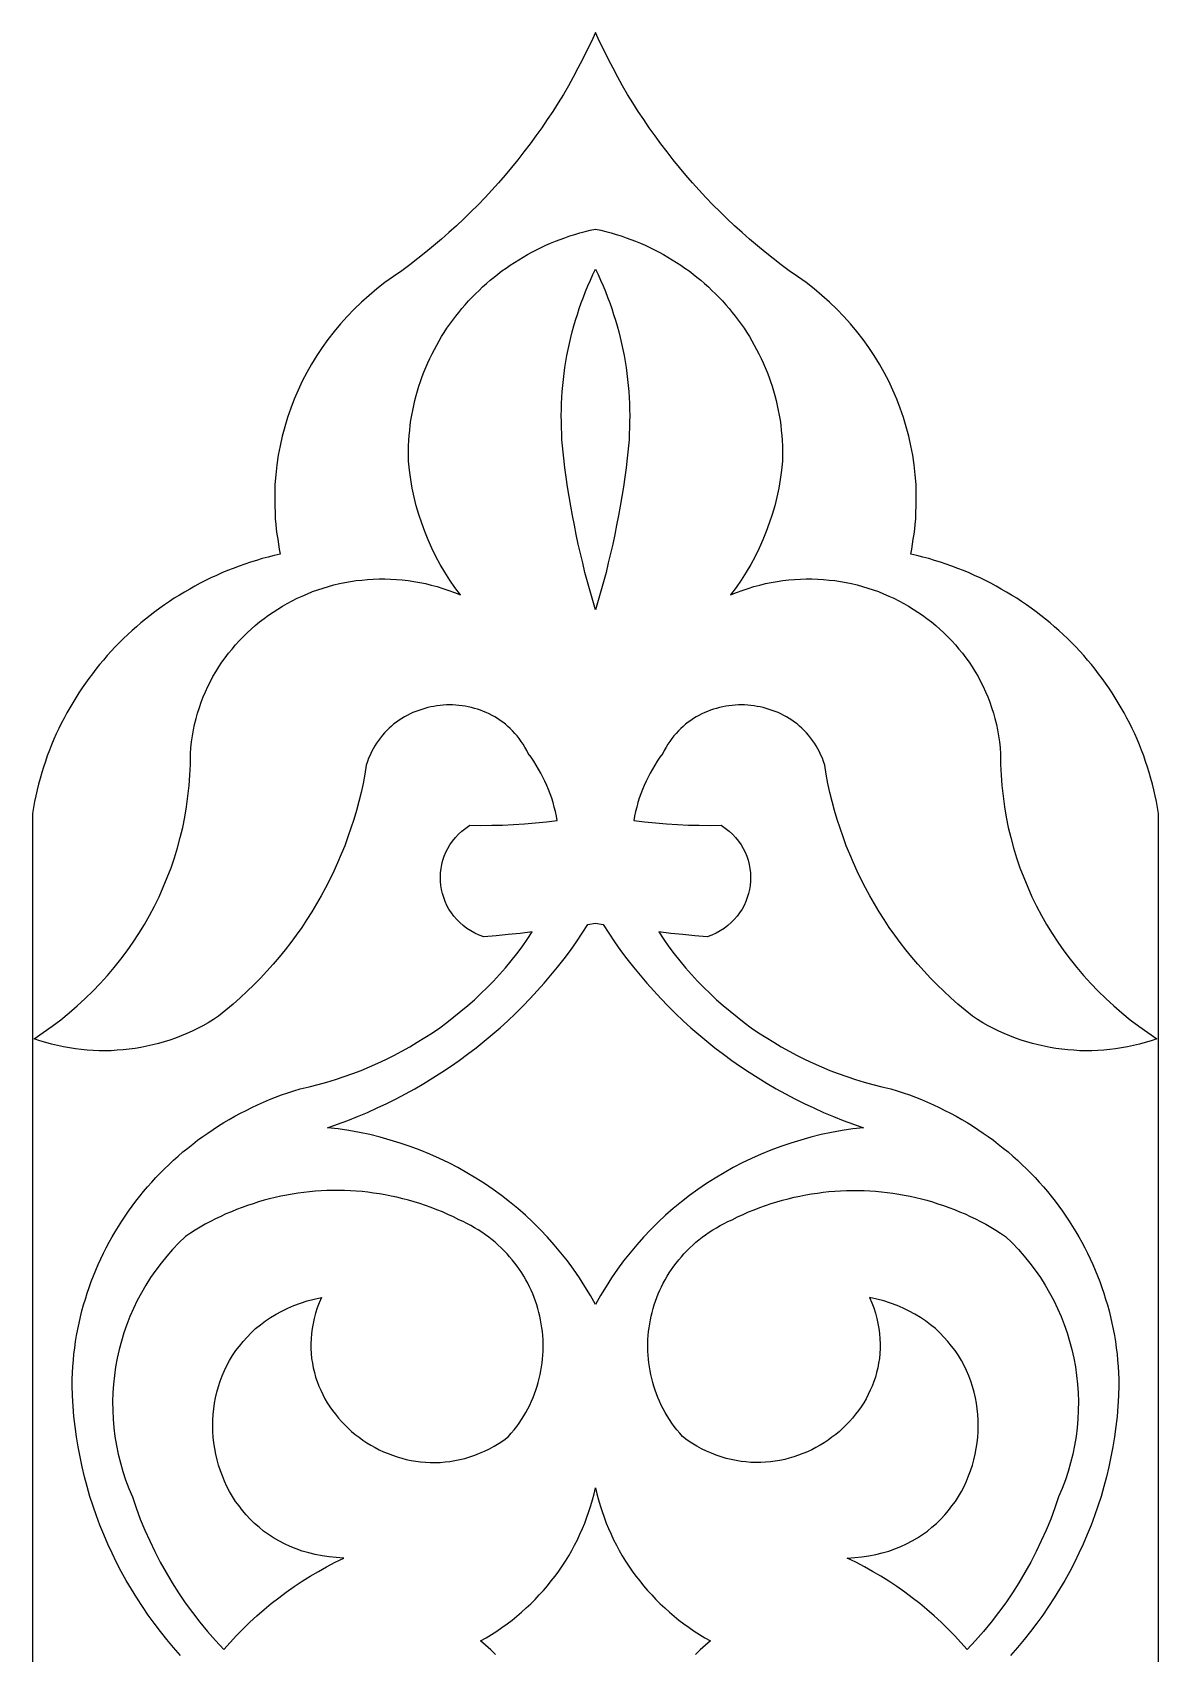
# Model space of a CAD drawing. Extents: x -45 to 45, y -270 to 270.
# Drawn here: x -45 to 45, y 140.4 to 270 of the extents above; entities that cross this region are included whole.
import ezdxf

# ---------------------------------------------------------------- set-up
doc = ezdxf.new("R2010")
doc.units = 0
doc.layers.add('LAYER_1', color=18, linetype='CONTINUOUS')

msp = doc.modelspace()

# ---------------------------------------------------------------- linework, layer by layer
at = {"layer": 'LAYER_1'}
for points in [[(45, 47.19), (45, 207.56), (44.92, 208.03), (44.83, 208.5), (44.73, 208.97), (44.63, 209.44), (44.51, 209.9), (44.39, 210.36), (44.26, 210.82), (44.11, 211.27), (43.96, 211.72), (43.81, 212.17), (43.64, 212.61), (43.47, 213.05), (43.28, 213.49), (43.09, 213.92), (42.89, 214.34), (42.69, 214.76), (42.47, 215.18), (42.25, 215.59), (42.02, 216), (41.78, 216.41), (41.54, 216.81), (41.29, 217.2), (41.03, 217.59), (40.76, 217.98), (40.49, 218.36), (40.21, 218.73), (39.92, 219.1), (39.63, 219.47), (39.33, 219.82), (39.02, 220.18), (38.7, 220.53), (38.38, 220.87), (38.06, 221.2), (37.72, 221.54), (37.38, 221.86), (37.04, 222.18), (36.68, 222.49), (36.33, 222.8), (35.96, 223.1), (35.59, 223.39), (35.22, 223.68), (34.83, 223.96), (34.45, 224.23), (34.05, 224.5), (33.66, 224.76), (33.25, 225.02), (32.85, 225.26), (32.43, 225.5), (32.01, 225.74), (31.59, 225.96), (31.16, 226.18), (30.73, 226.39), (30.29, 226.59), (29.85, 226.79), (29.4, 226.97), (28.95, 227.15), (28.49, 227.33), (28.03, 227.49), (27.57, 227.65), (27.1, 227.79), (26.63, 227.93), (26.15, 228.06), (25.67, 228.19), (25.19, 228.3), (25.27, 228.7), (25.34, 229.1), (25.4, 229.49), (25.46, 229.89), (25.51, 230.29), (25.55, 230.69), (25.59, 231.08), (25.61, 231.48), (25.64, 232.27), (25.64, 233.06), (25.62, 233.85), (25.56, 234.64), (25.47, 235.42), (25.36, 236.19), (25.21, 236.96), (25.04, 237.72), (24.84, 238.47), (24.61, 239.22), (24.36, 239.96), (24.08, 240.69), (23.77, 241.41), (23.43, 242.11), (23.07, 242.81), (22.69, 243.49), (22.28, 244.16), (21.84, 244.82), (21.38, 245.46), (20.89, 246.09), (20.38, 246.7), (19.85, 247.3), (19.29, 247.88), (18.71, 248.43), (18.1, 248.98), (17.48, 249.5), (16.83, 250), (16.49, 250.24), (16.15, 250.48), (15.49, 250.95), (14.84, 251.43), (14.2, 251.93), (13.56, 252.43), (12.94, 252.94), (12.32, 253.47), (11.71, 254), (11.12, 254.54), (10.53, 255.09), (9.96, 255.65), (9.39, 256.22), (8.83, 256.8), (8.29, 257.38), (7.75, 257.98), (7.23, 258.58), (6.71, 259.19), (6.21, 259.81), (5.72, 260.44), (5.23, 261.08), (4.76, 261.72), (4.3, 262.37), (3.85, 263.03), (3.41, 263.69), (2.99, 264.37), (2.57, 265.05), (2.17, 265.74), (1.78, 266.43), (1.4, 267.13), (1.03, 267.84), (0.68, 268.55), (0.33, 269.27), (0, 270), (-0.33, 269.27), (-0.68, 268.55), (-1.03, 267.84), (-1.4, 267.13), (-1.78, 266.43), (-2.17, 265.74), (-2.57, 265.05), (-2.99, 264.37), (-3.41, 263.69), (-3.85, 263.03), (-4.3, 262.37), (-4.76, 261.72), (-5.23, 261.08), (-5.72, 260.44), (-6.21, 259.81), (-6.71, 259.19), (-7.23, 258.58), (-7.75, 257.98), (-8.29, 257.38), (-8.83, 256.8), (-9.39, 256.22), (-9.96, 255.65), (-10.53, 255.09), (-11.12, 254.54), (-11.71, 254), (-12.32, 253.47), (-12.94, 252.94), (-13.56, 252.43), (-14.2, 251.93), (-14.84, 251.43), (-15.49, 250.95), (-16.15, 250.48), (-16.49, 250.24), (-16.83, 250), (-17.48, 249.5), (-18.1, 248.98), (-18.71, 248.43), (-19.29, 247.88), (-19.85, 247.3), (-20.38, 246.7), (-20.89, 246.09), (-21.38, 245.46), (-21.84, 244.82), (-22.28, 244.16), (-22.69, 243.49), (-23.07, 242.81), (-23.43, 242.11), (-23.77, 241.41), (-24.08, 240.69), (-24.36, 239.96), (-24.61, 239.22), (-24.84, 238.47), (-25.04, 237.72), (-25.21, 236.96), (-25.36, 236.19), (-25.47, 235.42), (-25.56, 234.64), (-25.62, 233.85), (-25.64, 233.06), (-25.64, 232.27), (-25.61, 231.48), (-25.59, 231.08), (-25.55, 230.69), (-25.51, 230.29), (-25.46, 229.89), (-25.4, 229.49), (-25.34, 229.1), (-25.27, 228.7), (-25.19, 228.3), (-25.67, 228.19), (-26.15, 228.06), (-26.63, 227.93), (-27.1, 227.79), (-27.57, 227.65), (-28.03, 227.49), (-28.49, 227.33), (-28.95, 227.15), (-29.4, 226.97), (-29.85, 226.79), (-30.29, 226.59), (-30.73, 226.39), (-31.16, 226.18), (-31.59, 225.96), (-32.01, 225.74), (-32.43, 225.5), (-32.85, 225.26), (-33.25, 225.02), (-33.66, 224.76), (-34.05, 224.5), (-34.45, 224.23), (-34.83, 223.96), (-35.22, 223.68), (-35.59, 223.39), (-35.96, 223.1), (-36.33, 222.8), (-36.68, 222.49), (-37.04, 222.18), (-37.38, 221.86), (-37.72, 221.54), (-38.06, 221.2), (-38.38, 220.87), (-38.7, 220.53), (-39.02, 220.18), (-39.33, 219.82), (-39.63, 219.47), (-39.92, 219.1), (-40.21, 218.73), (-40.49, 218.36), (-40.76, 217.98), (-41.03, 217.59), (-41.29, 217.2), (-41.54, 216.81), (-41.78, 216.41), (-42.02, 216), (-42.25, 215.59), (-42.47, 215.18), (-42.69, 214.76), (-42.89, 214.34), (-43.09, 213.92), (-43.28, 213.49), (-43.47, 213.05), (-43.64, 212.61), (-43.81, 212.17), (-43.96, 211.72), (-44.11, 211.27), (-44.26, 210.82), (-44.39, 210.36), (-44.51, 209.9), (-44.63, 209.44), (-44.73, 208.97), (-44.83, 208.5), (-44.92, 208.03), (-45, 207.56), (-45, 47.19)], [(-33.17, 140.25), (-33.72, 140.87), (-34.25, 141.51), (-34.77, 142.15), (-35.27, 142.81), (-35.75, 143.47), (-36.21, 144.15), (-36.66, 144.84), (-37.09, 145.53), (-37.5, 146.24), (-37.9, 146.96), (-38.27, 147.68), (-38.63, 148.41), (-38.97, 149.15), (-39.29, 149.9), (-39.6, 150.65), (-39.88, 151.41), (-40.15, 152.18), (-40.4, 152.96), (-40.62, 153.74), (-40.83, 154.53), (-41.02, 155.32), (-41.19, 156.12), (-41.34, 156.92), (-41.47, 157.72), (-41.59, 158.54), (-41.68, 159.35), (-41.75, 160.17), (-41.8, 160.99), (-41.83, 161.81), (-41.82, 162.32), (-41.8, 162.83), (-41.77, 163.34), (-41.73, 163.84), (-41.68, 164.34), (-41.62, 164.84), (-41.55, 165.34), (-41.47, 165.83), (-41.37, 166.32), (-41.27, 166.81), (-41.16, 167.3), (-41.04, 167.78), (-40.91, 168.26), (-40.77, 168.73), (-40.62, 169.2), (-40.46, 169.67), (-40.3, 170.14), (-40.12, 170.6), (-39.93, 171.05), (-39.74, 171.5), (-39.53, 171.95), (-39.32, 172.4), (-39.1, 172.83), (-38.87, 173.27), (-38.63, 173.7), (-38.38, 174.12), (-38.13, 174.54), (-37.86, 174.96), (-37.59, 175.37), (-37.31, 175.77), (-37.02, 176.17), (-36.73, 176.56), (-36.42, 176.95), (-36.11, 177.33), (-35.79, 177.71), (-35.46, 178.08), (-35.13, 178.45), (-34.79, 178.8), (-34.44, 179.15), (-34.08, 179.5), (-33.72, 179.84), (-33.35, 180.17), (-32.97, 180.5), (-32.59, 180.81), (-32.19, 181.12), (-31.8, 181.43), (-31.39, 181.73), (-30.98, 182.01), (-30.56, 182.3), (-30.14, 182.57), (-29.71, 182.84), (-29.27, 183.1), (-28.83, 183.35), (-28.38, 183.59), (-27.93, 183.82), (-27.47, 184.05), (-27.01, 184.27), (-26.53, 184.48), (-26.06, 184.68), (-25.58, 184.87), (-25.09, 185.05), (-24.6, 185.22), (-24.1, 185.39), (-23.6, 185.54), (-22.88, 185.71), (-22.17, 185.88), (-21.47, 186.08), (-20.77, 186.29), (-20.08, 186.52), (-19.4, 186.76), (-18.73, 187.02), (-18.06, 187.29), (-17.4, 187.58), (-16.75, 187.89), (-16.11, 188.21), (-15.47, 188.54), (-14.85, 188.89), (-14.24, 189.26), (-13.63, 189.64), (-13.03, 190.03), (-12.45, 190.43), (-11.87, 190.85), (-11.31, 191.29), (-10.75, 191.74), (-10.21, 192.2), (-9.68, 192.67), (-9.16, 193.15), (-8.65, 193.65), (-8.16, 194.16), (-7.67, 194.69), (-7.2, 195.22), (-6.75, 195.77), (-6.3, 196.33), (-5.87, 196.9), (-5.46, 197.48), (-5.05, 198.08), (-6.02, 197.97), (-6.98, 197.87), (-7.95, 197.77), (-8.92, 197.69), (-9.29, 197.83), (-9.64, 197.99), (-9.97, 198.17), (-10.28, 198.37), (-10.57, 198.59), (-10.84, 198.83), (-11.09, 199.08), (-11.32, 199.34), (-11.52, 199.62), (-11.71, 199.91), (-11.87, 200.21), (-12.01, 200.51), (-12.13, 200.83), (-12.23, 201.15), (-12.3, 201.48), (-12.36, 201.81), (-12.39, 202.15), (-12.4, 202.48), (-12.38, 202.82), (-12.34, 203.15), (-12.28, 203.48), (-12.2, 203.81), (-12.09, 204.13), (-11.96, 204.45), (-11.81, 204.76), (-11.63, 205.06), (-11.42, 205.35), (-11.2, 205.63), (-10.95, 205.9), (-10.67, 206.15), (-10.37, 206.39), (-10.04, 206.61), (-9.17, 206.6), (-8.29, 206.61), (-7.42, 206.63), (-6.54, 206.67), (-5.67, 206.72), (-4.79, 206.8), (-3.92, 206.89), (-3.06, 206.99), (-3.12, 207.35), (-3.2, 207.71), (-3.29, 208.07), (-3.39, 208.42), (-3.5, 208.77), (-3.62, 209.12), (-3.75, 209.46), (-3.89, 209.8), (-4.04, 210.13), (-4.2, 210.46), (-4.37, 210.79), (-4.55, 211.11), (-4.74, 211.43), (-4.94, 211.74), (-5.15, 212.05), (-5.37, 212.35), (-5.5, 212.6), (-5.64, 212.85), (-5.78, 213.09), (-5.94, 213.32), (-6.1, 213.55), (-6.27, 213.76), (-6.44, 213.96), (-6.62, 214.16), (-6.81, 214.35), (-7, 214.52), (-7.2, 214.69), (-7.41, 214.85), (-7.62, 215), (-7.83, 215.14), (-8.05, 215.28), (-8.27, 215.4), (-8.5, 215.52), (-8.73, 215.62), (-8.96, 215.72), (-9.2, 215.81), (-9.44, 215.89), (-9.68, 215.96), (-9.92, 216.03), (-10.17, 216.08), (-10.42, 216.13), (-10.66, 216.17), (-10.91, 216.19), (-11.17, 216.21), (-11.42, 216.23), (-11.67, 216.23), (-11.92, 216.23), (-12.17, 216.21), (-12.42, 216.19), (-12.67, 216.16), (-12.92, 216.12), (-13.16, 216.07), (-13.41, 216.02), (-13.65, 215.95), (-13.89, 215.88), (-14.13, 215.8), (-14.36, 215.71), (-14.6, 215.62), (-14.82, 215.51), (-15.05, 215.4), (-15.27, 215.28), (-15.49, 215.15), (-15.7, 215.01), (-15.9, 214.86), (-16.11, 214.71), (-16.3, 214.54), (-16.49, 214.37), (-16.68, 214.2), (-16.85, 214.01), (-17.03, 213.81), (-17.19, 213.61), (-17.35, 213.4), (-17.5, 213.18), (-17.64, 212.96), (-17.78, 212.72), (-17.9, 212.48), (-18.02, 212.23), (-18.13, 211.97), (-18.23, 211.71), (-18.32, 211.43), (-18.44, 210.69), (-18.58, 209.96), (-18.74, 209.24), (-18.92, 208.51), (-19.11, 207.8), (-19.32, 207.08), (-19.54, 206.38), (-19.78, 205.68), (-20.04, 204.98), (-20.32, 204.3), (-20.61, 203.62), (-20.91, 202.94), (-21.23, 202.28), (-21.57, 201.62), (-21.92, 200.97), (-22.29, 200.33), (-22.67, 199.69), (-23.07, 199.07), (-23.48, 198.45), (-23.91, 197.84), (-24.35, 197.24), (-24.81, 196.65), (-25.28, 196.07), (-25.76, 195.51), (-26.26, 194.95), (-26.77, 194.4), (-27.3, 193.86), (-27.84, 193.34), (-28.39, 192.82), (-28.96, 192.32), (-29.54, 191.83), (-30.13, 191.35), (-30.54, 191.08), (-30.95, 190.83), (-31.37, 190.59), (-31.8, 190.37), (-32.23, 190.16), (-32.67, 189.96), (-33.11, 189.77), (-33.56, 189.6), (-34.01, 189.44), (-34.47, 189.3), (-34.93, 189.16), (-35.39, 189.05), (-35.86, 188.94), (-36.33, 188.85), (-36.8, 188.77), (-37.27, 188.71), (-37.75, 188.66), (-38.22, 188.62), (-38.7, 188.59), (-39.18, 188.58), (-39.66, 188.59), (-40.14, 188.61), (-40.62, 188.64), (-41.1, 188.68), (-41.57, 188.74), (-42.05, 188.82), (-42.52, 188.9), (-43, 189), (-43.47, 189.12), (-43.94, 189.25), (-44.4, 189.39), (-44.87, 189.55), (-44.14, 190.04), (-43.43, 190.54), (-42.74, 191.07), (-42.07, 191.61), (-41.42, 192.17), (-40.78, 192.75), (-40.17, 193.35), (-39.58, 193.96), (-39.01, 194.59), (-38.47, 195.24), (-37.94, 195.9), (-37.43, 196.57), (-36.95, 197.26), (-36.49, 197.97), (-36.05, 198.68), (-35.64, 199.41), (-35.25, 200.15), (-34.88, 200.9), (-34.54, 201.67), (-34.22, 202.44), (-33.92, 203.22), (-33.65, 204.02), (-33.41, 204.82), (-33.19, 205.63), (-32.99, 206.44), (-32.82, 207.27), (-32.68, 208.1), (-32.57, 208.94), (-32.48, 209.78), (-32.42, 210.62), (-32.38, 211.48), (-32.38, 212.33), (-32.34, 212.81), (-32.28, 213.29), (-32.22, 213.76), (-32.13, 214.23), (-32.04, 214.68), (-31.92, 215.14), (-31.8, 215.58), (-31.66, 216.02), (-31.51, 216.45), (-31.35, 216.88), (-31.17, 217.29), (-30.98, 217.7), (-30.78, 218.11), (-30.57, 218.5), (-30.34, 218.89), (-30.11, 219.27), (-29.86, 219.64), (-29.6, 220), (-29.33, 220.36), (-29.05, 220.7), (-28.77, 221.04), (-28.47, 221.37), (-28.16, 221.69), (-27.84, 222), (-27.52, 222.3), (-27.19, 222.59), (-26.84, 222.87), (-26.49, 223.14), (-26.14, 223.41), (-25.77, 223.66), (-25.4, 223.9), (-25.02, 224.13), (-24.63, 224.35), (-24.24, 224.56), (-23.84, 224.76), (-23.43, 224.94), (-23.02, 225.12), (-22.61, 225.29), (-22.19, 225.44), (-21.76, 225.58), (-21.33, 225.71), (-20.9, 225.83), (-20.46, 225.93), (-20.02, 226.02), (-19.57, 226.1), (-19.12, 226.17), (-18.67, 226.22), (-18.22, 226.27), (-17.76, 226.29), (-17.3, 226.31), (-16.84, 226.31), (-16.38, 226.3), (-15.91, 226.27), (-15.45, 226.23), (-14.98, 226.18), (-14.52, 226.11), (-14.05, 226.03), (-13.58, 225.93), (-13.12, 225.82), (-12.65, 225.69), (-12.19, 225.55), (-11.72, 225.39), (-11.26, 225.22), (-10.8, 225.03), (-11.24, 225.62), (-11.65, 226.22), (-12.04, 226.84), (-12.41, 227.47), (-12.75, 228.11), (-13.07, 228.76), (-13.37, 229.42), (-13.64, 230.09), (-13.89, 230.77), (-14.12, 231.45), (-14.32, 232.15), (-14.49, 232.85), (-14.64, 233.56), (-14.77, 234.27), (-14.87, 234.99), (-14.94, 235.71), (-14.95, 236.13), (-14.95, 236.54), (-14.94, 236.96), (-14.92, 237.37), (-14.89, 237.77), (-14.85, 238.18), (-14.8, 238.59), (-14.75, 238.99), (-14.68, 239.39), (-14.61, 239.78), (-14.53, 240.18), (-14.44, 240.57), (-14.34, 240.96), (-14.23, 241.34), (-14.11, 241.72), (-13.98, 242.1), (-13.85, 242.48), (-13.71, 242.85), (-13.56, 243.22), (-13.4, 243.58), (-13.24, 243.94), (-13.06, 244.3), (-12.88, 244.65), (-12.69, 245), (-12.5, 245.34), (-12.3, 245.68), (-12.09, 246.02), (-11.87, 246.35), (-11.64, 246.67), (-11.41, 247), (-11.17, 247.31), (-10.93, 247.62), (-10.67, 247.93), (-10.41, 248.23), (-10.15, 248.53), (-9.88, 248.82), (-9.6, 249.1), (-9.31, 249.38), (-9.02, 249.65), (-8.72, 249.92), (-8.42, 250.18), (-8.11, 250.44), (-7.8, 250.68), (-7.48, 250.93), (-7.15, 251.16), (-6.82, 251.39), (-6.48, 251.61), (-6.14, 251.83), (-5.79, 252.04), (-5.44, 252.24), (-5.08, 252.44), (-4.72, 252.62), (-4.35, 252.8), (-3.97, 252.98), (-3.6, 253.14), (-3.21, 253.3), (-2.83, 253.45), (-2.44, 253.59), (-2.04, 253.73), (-1.64, 253.85), (-1.24, 253.97), (-0.83, 254.08), (-0.42, 254.18), (0, 254.27), (0.42, 254.18), (0.83, 254.08), (1.24, 253.97), (1.64, 253.85), (2.04, 253.73), (2.44, 253.59), (2.83, 253.45), (3.21, 253.3), (3.6, 253.14), (3.97, 252.98), (4.35, 252.8), (4.72, 252.62), (5.08, 252.44), (5.44, 252.24), (5.79, 252.04), (6.14, 251.83), (6.48, 251.61), (6.82, 251.39), (7.15, 251.16), (7.48, 250.93), (7.8, 250.68), (8.11, 250.44), (8.42, 250.18), (8.72, 249.92), (9.02, 249.65), (9.31, 249.38), (9.6, 249.1), (9.88, 248.82), (10.15, 248.53), (10.41, 248.23), (10.67, 247.93), (10.93, 247.62), (11.17, 247.31), (11.41, 247), (11.64, 246.67), (11.87, 246.35), (12.09, 246.02), (12.3, 245.68), (12.5, 245.34), (12.69, 245), (12.88, 244.65), (13.06, 244.3), (13.24, 243.94), (13.4, 243.58), (13.56, 243.22), (13.71, 242.85), (13.85, 242.48), (13.98, 242.1), (14.11, 241.72), (14.23, 241.34), (14.34, 240.96), (14.44, 240.57), (14.53, 240.18), (14.61, 239.78), (14.68, 239.39), (14.75, 238.99), (14.8, 238.59), (14.85, 238.18), (14.89, 237.77), (14.92, 237.37), (14.94, 236.96), (14.95, 236.54), (14.95, 236.13), (14.94, 235.71), (14.87, 234.99), (14.77, 234.27), (14.64, 233.56), (14.49, 232.85), (14.32, 232.15), (14.12, 231.45), (13.89, 230.77), (13.64, 230.09), (13.37, 229.42), (13.07, 228.76), (12.75, 228.11), (12.41, 227.47), (12.04, 226.84), (11.65, 226.22), (11.24, 225.62), (10.8, 225.03), (11.26, 225.22), (11.72, 225.39), (12.19, 225.55), (12.65, 225.69), (13.12, 225.82), (13.58, 225.93), (14.05, 226.03), (14.52, 226.11), (14.98, 226.18), (15.45, 226.23), (15.91, 226.27), (16.38, 226.3), (16.84, 226.31), (17.3, 226.31), (17.76, 226.29), (18.22, 226.27), (18.67, 226.22), (19.12, 226.17), (19.57, 226.1), (20.02, 226.02), (20.46, 225.93), (20.9, 225.83), (21.33, 225.71), (21.76, 225.58), (22.19, 225.44), (22.61, 225.29), (23.02, 225.12), (23.43, 224.94), (23.84, 224.76), (24.24, 224.56), (24.63, 224.35), (25.02, 224.13), (25.4, 223.9), (25.77, 223.66), (26.14, 223.41), (26.49, 223.14), (26.84, 222.87), (27.19, 222.59), (27.52, 222.3), (27.84, 222), (28.16, 221.69), (28.47, 221.37), (28.77, 221.04), (29.05, 220.7), (29.33, 220.36), (29.6, 220), (29.86, 219.64), (30.11, 219.27), (30.34, 218.89), (30.57, 218.5), (30.78, 218.11), (30.98, 217.7), (31.17, 217.29), (31.35, 216.88), (31.51, 216.45), (31.66, 216.02), (31.8, 215.58), (31.92, 215.14), (32.04, 214.68), (32.13, 214.23), (32.22, 213.76), (32.28, 213.29), (32.34, 212.81), (32.38, 212.33), (32.38, 211.48), (32.42, 210.62), (32.48, 209.78), (32.57, 208.94), (32.68, 208.1), (32.82, 207.27), (32.99, 206.44), (33.19, 205.63), (33.41, 204.82), (33.65, 204.02), (33.92, 203.22), (34.22, 202.44), (34.54, 201.67), (34.88, 200.9), (35.25, 200.15), (35.64, 199.41), (36.05, 198.68), (36.49, 197.97), (36.95, 197.26), (37.43, 196.57), (37.94, 195.9), (38.47, 195.24), (39.01, 194.59), (39.58, 193.96), (40.17, 193.35), (40.78, 192.75), (41.42, 192.17), (42.07, 191.61), (42.74, 191.07), (43.43, 190.54), (44.14, 190.04), (44.87, 189.55), (44.4, 189.39), (43.94, 189.25), (43.47, 189.12), (43, 189), (42.52, 188.9), (42.05, 188.82), (41.57, 188.74), (41.1, 188.68), (40.62, 188.64), (40.14, 188.61), (39.66, 188.59), (39.18, 188.58), (38.7, 188.59), (38.22, 188.62), (37.75, 188.66), (37.27, 188.71), (36.8, 188.77), (36.33, 188.85), (35.86, 188.94), (35.39, 189.05), (34.93, 189.16), (34.47, 189.3), (34.01, 189.44), (33.56, 189.6), (33.11, 189.77), (32.67, 189.96), (32.23, 190.16), (31.8, 190.37), (31.37, 190.59), (30.95, 190.83), (30.54, 191.08), (30.13, 191.35), (29.54, 191.83), (28.96, 192.32), (28.39, 192.82), (27.84, 193.34), (27.3, 193.86), (26.77, 194.4), (26.26, 194.95), (25.76, 195.51), (25.28, 196.07), (24.81, 196.65), (24.35, 197.24), (23.91, 197.84), (23.48, 198.45), (23.07, 199.07), (22.67, 199.69), (22.29, 200.33), (21.92, 200.97), (21.57, 201.62), (21.23, 202.28), (20.91, 202.94), (20.61, 203.62), (20.32, 204.3), (20.04, 204.98), (19.78, 205.68), (19.54, 206.38), (19.32, 207.08), (19.11, 207.8), (18.92, 208.51), (18.74, 209.24), (18.58, 209.96), (18.44, 210.69), (18.32, 211.43), (18.23, 211.71), (18.13, 211.97), (18.02, 212.23), (17.9, 212.48), (17.78, 212.72), (17.64, 212.96), (17.5, 213.18), (17.35, 213.4), (17.19, 213.61), (17.03, 213.81), (16.85, 214.01), (16.68, 214.2), (16.49, 214.37), (16.3, 214.54), (16.11, 214.71), (15.9, 214.86), (15.7, 215.01), (15.49, 215.15), (15.27, 215.28), (15.05, 215.4), (14.82, 215.51), (14.6, 215.62), (14.36, 215.71), (14.13, 215.8), (13.89, 215.88), (13.65, 215.95), (13.41, 216.02), (13.16, 216.07), (12.92, 216.12), (12.67, 216.16), (12.42, 216.19), (12.17, 216.21), (11.92, 216.23), (11.67, 216.23), (11.42, 216.23), (11.17, 216.21), (10.91, 216.19), (10.66, 216.17), (10.42, 216.13), (10.17, 216.08), (9.92, 216.03), (9.68, 215.96), (9.44, 215.89), (9.2, 215.81), (8.96, 215.72), (8.73, 215.62), (8.5, 215.52), (8.27, 215.4), (8.05, 215.28), (7.83, 215.14), (7.62, 215), (7.41, 214.85), (7.2, 214.69), (7, 214.52), (6.81, 214.35), (6.62, 214.16), (6.44, 213.96), (6.27, 213.76), (6.1, 213.55), (5.94, 213.32), (5.78, 213.09), (5.64, 212.85), (5.5, 212.6), (5.37, 212.35), (5.15, 212.05), (4.94, 211.74), (4.74, 211.43), (4.55, 211.11), (4.37, 210.79), (4.2, 210.46), (4.04, 210.13), (3.89, 209.8), (3.75, 209.46), (3.62, 209.12), (3.5, 208.77), (3.39, 208.42), (3.29, 208.07), (3.2, 207.71), (3.12, 207.35), (3.06, 206.99), (3.92, 206.89), (4.79, 206.8), (5.67, 206.72), (6.54, 206.67), (7.42, 206.63), (8.29, 206.61), (9.17, 206.6), (10.04, 206.61), (10.37, 206.39), (10.67, 206.15), (10.95, 205.9), (11.2, 205.63), (11.42, 205.35), (11.63, 205.06), (11.81, 204.76), (11.96, 204.45), (12.09, 204.13), (12.2, 203.81), (12.28, 203.48), (12.34, 203.15), (12.38, 202.82), (12.4, 202.48), (12.39, 202.15), (12.36, 201.81), (12.3, 201.48), (12.23, 201.15), (12.13, 200.83), (12.01, 200.51), (11.87, 200.21), (11.71, 199.91), (11.52, 199.62), (11.32, 199.34), (11.09, 199.08), (10.84, 198.83), (10.57, 198.59), (10.28, 198.37), (9.97, 198.17), (9.64, 197.99), (9.29, 197.83), (8.92, 197.69), (7.95, 197.77), (6.98, 197.87), (6.02, 197.97), (5.05, 198.08), (5.46, 197.48), (5.87, 196.9), (6.3, 196.33), (6.75, 195.77), (7.2, 195.22), (7.67, 194.69), (8.16, 194.16), (8.65, 193.65), (9.16, 193.15), (9.68, 192.67), (10.21, 192.2), (10.75, 191.74), (11.31, 191.29), (11.87, 190.85), (12.45, 190.43), (13.03, 190.03), (13.63, 189.64), (14.24, 189.26), (14.85, 188.89), (15.47, 188.54), (16.11, 188.21), (16.75, 187.89), (17.4, 187.58), (18.06, 187.29), (18.73, 187.02), (19.4, 186.76), (20.08, 186.52), (20.77, 186.29), (21.47, 186.08), (22.17, 185.88), (22.88, 185.71), (23.6, 185.54), (24.1, 185.39), (24.6, 185.22), (25.09, 185.05), (25.58, 184.87), (26.06, 184.68), (26.53, 184.48), (27.01, 184.27), (27.47, 184.05), (27.93, 183.82), (28.38, 183.59), (28.83, 183.35), (29.27, 183.1), (29.71, 182.84), (30.14, 182.57), (30.56, 182.3), (30.98, 182.01), (31.39, 181.73), (31.8, 181.43), (32.19, 181.12), (32.59, 180.81), (32.97, 180.5), (33.35, 180.17), (33.72, 179.84), (34.08, 179.5), (34.44, 179.15), (34.79, 178.8), (35.13, 178.45), (35.46, 178.08), (35.79, 177.71), (36.11, 177.33), (36.42, 176.95), (36.73, 176.56), (37.02, 176.17), (37.31, 175.77), (37.59, 175.37), (37.86, 174.96), (38.13, 174.54), (38.38, 174.12), (38.63, 173.7), (38.87, 173.27), (39.1, 172.83), (39.32, 172.4), (39.53, 171.95), (39.74, 171.5), (39.93, 171.05), (40.12, 170.6), (40.3, 170.14), (40.46, 169.67), (40.62, 169.2), (40.77, 168.73), (40.91, 168.26), (41.04, 167.78), (41.16, 167.3), (41.27, 166.81), (41.37, 166.32), (41.47, 165.83), (41.55, 165.34), (41.62, 164.84), (41.68, 164.34), (41.73, 163.84), (41.77, 163.34), (41.8, 162.83), (41.82, 162.32), (41.83, 161.81), (41.8, 160.99), (41.75, 160.17), (41.68, 159.35), (41.59, 158.54), (41.47, 157.72), (41.34, 156.92), (41.19, 156.12), (41.02, 155.32), (40.83, 154.53), (40.62, 153.74), (40.4, 152.96), (40.15, 152.18), (39.88, 151.41), (39.6, 150.65), (39.29, 149.9), (38.97, 149.15), (38.63, 148.41), (38.27, 147.68), (37.9, 146.96), (37.5, 146.24), (37.09, 145.53), (36.66, 144.84), (36.21, 144.15), (35.75, 143.47), (35.27, 142.81), (34.77, 142.15), (34.25, 141.51), (33.72, 140.87), (33.17, 140.25)], [(-7.98, 140.31), (-8.37, 140.68), (-8.78, 141.05), (-9.19, 141.41), (-8.75, 141.66), (-8.31, 141.92), (-7.89, 142.19), (-7.48, 142.48), (-7.07, 142.77), (-6.67, 143.07), (-6.28, 143.38), (-5.91, 143.71), (-5.54, 144.04), (-5.18, 144.37), (-4.83, 144.72), (-4.49, 145.08), (-4.16, 145.44), (-3.84, 145.82), (-3.53, 146.2), (-3.23, 146.58), (-2.94, 146.98), (-2.66, 147.38), (-2.4, 147.79), (-2.14, 148.21), (-1.9, 148.63), (-1.67, 149.06), (-1.45, 149.49), (-1.24, 149.93), (-1.04, 150.38), (-0.85, 150.83), (-0.68, 151.29), (-0.52, 151.75), (-0.37, 152.22), (-0.23, 152.69), (-0.11, 153.17), (0, 153.65), (0.11, 153.17), (0.23, 152.69), (0.37, 152.22), (0.52, 151.75), (0.68, 151.29), (0.85, 150.83), (1.04, 150.38), (1.24, 149.93), (1.45, 149.49), (1.67, 149.06), (1.9, 148.63), (2.14, 148.21), (2.4, 147.79), (2.66, 147.38), (2.94, 146.98), (3.23, 146.58), (3.53, 146.2), (3.84, 145.82), (4.16, 145.44), (4.49, 145.08), (4.83, 144.72), (5.18, 144.37), (5.54, 144.04), (5.91, 143.71), (6.28, 143.38), (6.67, 143.07), (7.07, 142.77), (7.48, 142.48), (7.89, 142.19), (8.31, 141.92), (8.75, 141.66), (9.19, 141.41), (8.78, 141.05), (8.37, 140.68), (7.98, 140.31)]]:
    msp.add_lwpolyline(points, dxfattribs=at)
for points in [[(0, 251.08), (0.21, 250.64), (0.41, 250.19), (0.61, 249.74), (0.79, 249.29), (0.97, 248.84), (1.14, 248.38), (1.3, 247.92), (1.45, 247.46), (1.59, 247), (1.73, 246.53), (1.86, 246.07), (1.97, 245.6), (2.08, 245.13), (2.19, 244.65), (2.28, 244.18), (2.36, 243.7), (2.44, 243.22), (2.51, 242.74), (2.57, 242.26), (2.62, 241.78), (2.66, 241.3), (2.69, 240.82), (2.71, 240.34), (2.73, 239.85), (2.74, 239.37), (2.73, 238.88), (2.72, 238.39), (2.7, 237.91), (2.68, 237.42), (2.64, 236.94), (2.59, 236.45), (2.54, 235.97), (2.44, 235.2), (2.34, 234.43), (2.23, 233.66), (2.11, 232.9), (1.98, 232.13), (1.84, 231.37), (1.69, 230.61), (1.54, 229.85), (1.38, 229.1), (1.2, 228.34), (1.02, 227.59), (0.84, 226.83), (0.64, 226.08), (0.43, 225.34), (0.22, 224.59), (0, 223.85), (-0.22, 224.59), (-0.43, 225.34), (-0.64, 226.08), (-0.84, 226.83), (-1.02, 227.59), (-1.2, 228.34), (-1.38, 229.1), (-1.54, 229.85), (-1.69, 230.61), (-1.84, 231.37), (-1.98, 232.13), (-2.11, 232.9), (-2.23, 233.66), (-2.34, 234.43), (-2.44, 235.2), (-2.54, 235.97), (-2.59, 236.45), (-2.64, 236.94), (-2.68, 237.42), (-2.7, 237.91), (-2.72, 238.39), (-2.73, 238.88), (-2.74, 239.37), (-2.73, 239.85), (-2.71, 240.34), (-2.69, 240.82), (-2.66, 241.3), (-2.62, 241.78), (-2.57, 242.26), (-2.51, 242.74), (-2.44, 243.22), (-2.36, 243.7), (-2.28, 244.18), (-2.19, 244.65), (-2.08, 245.13), (-1.97, 245.6), (-1.86, 246.07), (-1.73, 246.53), (-1.59, 247), (-1.45, 247.46), (-1.3, 247.92), (-1.14, 248.38), (-0.97, 248.84), (-0.79, 249.29), (-0.61, 249.74), (-0.41, 250.19), (-0.21, 250.64)], [(-0.6, 198.69), (0, 198.79), (0.6, 198.69), (1.06, 197.99), (1.53, 197.29), (2.01, 196.61), (2.51, 195.94), (3.03, 195.28), (3.56, 194.63), (4.1, 193.99), (4.65, 193.37), (5.22, 192.75), (5.8, 192.15), (6.4, 191.56), (7, 190.99), (7.62, 190.43), (8.25, 189.88), (8.9, 189.34), (9.55, 188.82), (10.22, 188.31), (10.89, 187.81), (11.58, 187.33), (12.28, 186.87), (12.99, 186.41), (13.71, 185.98), (14.44, 185.55), (15.18, 185.14), (15.93, 184.75), (16.68, 184.37), (17.45, 184.01), (18.23, 183.66), (19.01, 183.33), (19.8, 183.01), (20.61, 182.71), (21.41, 182.43), (20.56, 182.33), (19.71, 182.2), (18.87, 182.05), (18.04, 181.88), (17.22, 181.68), (16.4, 181.45), (15.6, 181.2), (14.8, 180.93), (14.02, 180.64), (13.24, 180.32), (12.48, 179.98), (11.73, 179.62), (10.99, 179.24), (10.27, 178.83), (9.56, 178.41), (8.86, 177.96), (8.18, 177.5), (7.51, 177.01), (6.86, 176.5), (6.22, 175.98), (5.6, 175.43), (5, 174.87), (4.41, 174.29), (3.84, 173.69), (3.29, 173.07), (2.76, 172.44), (2.25, 171.79), (1.76, 171.12), (1.29, 170.43), (0.84, 169.73), (0.41, 169.02), (0, 168.29), (-0.41, 169.02), (-0.84, 169.73), (-1.29, 170.43), (-1.76, 171.12), (-2.25, 171.79), (-2.76, 172.44), (-3.29, 173.07), (-3.84, 173.69), (-4.41, 174.29), (-5, 174.87), (-5.6, 175.43), (-6.22, 175.98), (-6.86, 176.5), (-7.51, 177.01), (-8.18, 177.5), (-8.86, 177.96), (-9.56, 178.41), (-10.27, 178.83), (-10.99, 179.24), (-11.73, 179.62), (-12.48, 179.98), (-13.24, 180.32), (-14.02, 180.64), (-14.8, 180.93), (-15.6, 181.2), (-16.4, 181.45), (-17.22, 181.68), (-18.04, 181.88), (-18.87, 182.05), (-19.71, 182.2), (-20.56, 182.33), (-21.41, 182.43), (-20.61, 182.71), (-19.8, 183.01), (-19.01, 183.33), (-18.23, 183.66), (-17.45, 184.01), (-16.68, 184.37), (-15.93, 184.75), (-15.18, 185.14), (-14.44, 185.55), (-13.71, 185.98), (-12.99, 186.41), (-12.28, 186.87), (-11.58, 187.33), (-10.89, 187.81), (-10.22, 188.31), (-9.55, 188.82), (-8.9, 189.34), (-8.25, 189.88), (-7.62, 190.43), (-7, 190.99), (-6.4, 191.56), (-5.8, 192.15), (-5.22, 192.75), (-4.65, 193.37), (-4.1, 193.99), (-3.56, 194.63), (-3.03, 195.28), (-2.51, 195.94), (-2.01, 196.61), (-1.53, 197.29), (-1.06, 197.99)]]:
    msp.add_lwpolyline(points, close=True, dxfattribs=at)
for points in [[(-37.01, 152.92), (-36.71, 152.03), (-36.38, 151.14), (-36.02, 150.27), (-35.63, 149.4), (-35.22, 148.55), (-34.79, 147.7), (-34.32, 146.87), (-33.83, 146.05), (-33.32, 145.25), (-32.78, 144.45), (-32.21, 143.67), (-31.62, 142.91), (-31, 142.16), (-30.36, 141.43), (-29.69, 140.71), (-29.2, 141.28), (-28.68, 141.83), (-28.16, 142.37), (-27.62, 142.9), (-27.06, 143.41), (-26.49, 143.91), (-25.91, 144.39), (-25.31, 144.86), (-24.71, 145.31), (-24.09, 145.75), (-23.45, 146.17), (-22.81, 146.57), (-22.15, 146.96), (-21.49, 147.33), (-20.81, 147.69), (-20.12, 148.03), (-20.72, 148.06), (-21.29, 148.12), (-21.85, 148.21), (-22.4, 148.31), (-22.92, 148.44), (-23.43, 148.59), (-23.92, 148.76), (-24.4, 148.96), (-24.86, 149.17), (-25.3, 149.4), (-25.73, 149.65), (-26.13, 149.91), (-26.52, 150.19), (-26.89, 150.49), (-27.25, 150.8), (-27.59, 151.13), (-27.91, 151.47), (-28.21, 151.82), (-28.49, 152.19), (-28.76, 152.56), (-29.01, 152.95), (-29.24, 153.35), (-29.45, 153.75), (-29.65, 154.17), (-29.82, 154.59), (-29.98, 155.01), (-30.12, 155.45), (-30.24, 155.89), (-30.35, 156.33), (-30.43, 156.78), (-30.5, 157.23), (-30.55, 157.68), (-30.58, 158.13), (-30.59, 158.59), (-30.58, 159.04), (-30.55, 159.5), (-30.51, 159.95), (-30.44, 160.4), (-30.36, 160.84), (-30.26, 161.29), (-30.13, 161.73), (-29.99, 162.16), (-29.83, 162.59), (-29.65, 163.01), (-29.45, 163.42), (-29.24, 163.83), (-29, 164.22), (-28.74, 164.61), (-28.46, 164.98), (-28.17, 165.35), (-27.85, 165.7), (-27.51, 166.04), (-27.16, 166.37), (-26.78, 166.68), (-26.38, 166.98), (-25.97, 167.26), (-25.53, 167.53), (-25.07, 167.77), (-24.6, 168), (-24.1, 168.22), (-23.58, 168.41), (-23.04, 168.58), (-22.48, 168.73), (-21.91, 168.86), (-22.08, 168.44), (-22.24, 168.02), (-22.37, 167.61), (-22.48, 167.19), (-22.57, 166.78), (-22.65, 166.37), (-22.7, 165.97), (-22.73, 165.56), (-22.75, 165.16), (-22.74, 164.77), (-22.72, 164.38), (-22.69, 163.99), (-22.63, 163.61), (-22.56, 163.23), (-22.47, 162.86), (-22.37, 162.5), (-22.25, 162.14), (-22.11, 161.78), (-21.96, 161.44), (-21.8, 161.1), (-21.63, 160.77), (-21.44, 160.44), (-21.23, 160.12), (-21.02, 159.82), (-20.79, 159.52), (-20.55, 159.22), (-20.3, 158.94), (-20.04, 158.67), (-19.77, 158.41), (-19.49, 158.15), (-19.2, 157.91), (-18.9, 157.68), (-18.59, 157.46), (-18.28, 157.25), (-17.95, 157.05), (-17.62, 156.87), (-17.28, 156.69), (-16.93, 156.53), (-16.58, 156.38), (-16.22, 156.25), (-15.86, 156.13), (-15.49, 156.02), (-15.12, 155.92), (-14.74, 155.84), (-14.36, 155.78), (-13.98, 155.73), (-13.59, 155.69), (-13.2, 155.67), (-12.81, 155.67), (-12.42, 155.68), (-12.02, 155.71), (-11.63, 155.76), (-11.23, 155.82), (-10.83, 155.9), (-10.44, 156), (-10.04, 156.12), (-9.65, 156.25), (-9.26, 156.41), (-8.87, 156.58), (-8.48, 156.77), (-8.09, 156.98), (-7.71, 157.21), (-7.33, 157.46), (-6.96, 157.74), (-6.73, 158), (-6.51, 158.27), (-6.3, 158.54), (-6.11, 158.82), (-5.92, 159.1), (-5.74, 159.39), (-5.57, 159.67), (-5.41, 159.97), (-5.26, 160.26), (-5.12, 160.56), (-4.99, 160.86), (-4.87, 161.16), (-4.77, 161.46), (-4.66, 161.77), (-4.57, 162.07), (-4.49, 162.38), (-4.42, 162.69), (-4.36, 163), (-4.31, 163.31), (-4.26, 163.63), (-4.23, 163.94), (-4.2, 164.25), (-4.19, 164.57), (-4.18, 164.88), (-4.18, 165.19), (-4.19, 165.51), (-4.21, 165.82), (-4.24, 166.13), (-4.28, 166.44), (-4.33, 166.75), (-4.39, 167.06), (-4.45, 167.36), (-4.53, 167.67), (-4.61, 167.97), (-4.7, 168.27), (-4.8, 168.56), (-4.91, 168.86), (-5.02, 169.15), (-5.15, 169.44), (-5.28, 169.72), (-5.42, 170.01), (-5.58, 170.28), (-5.73, 170.56), (-5.9, 170.83), (-6.08, 171.1), (-6.26, 171.36), (-6.45, 171.61), (-6.65, 171.87), (-6.86, 172.11), (-7.07, 172.35), (-7.3, 172.59), (-7.53, 172.82), (-7.77, 173.05), (-8.02, 173.27), (-8.27, 173.48), (-8.53, 173.68), (-8.8, 173.88), (-9.08, 174.08), (-9.37, 174.26), (-9.66, 174.44), (-9.96, 174.61), (-10.27, 174.78), (-10.58, 174.93), (-10.91, 175.08), (-11.35, 175.3), (-11.79, 175.5), (-12.23, 175.7), (-12.68, 175.88), (-13.13, 176.05), (-13.58, 176.22), (-14.04, 176.37), (-14.49, 176.51), (-14.95, 176.64), (-15.41, 176.76), (-15.87, 176.87), (-16.33, 176.97), (-16.8, 177.06), (-17.26, 177.14), (-17.73, 177.21), (-18.19, 177.27), (-18.66, 177.32), (-19.13, 177.36), (-19.59, 177.39), (-20.06, 177.41), (-20.53, 177.41), (-20.99, 177.41), (-21.46, 177.4), (-21.92, 177.38), (-22.39, 177.35), (-22.85, 177.31), (-23.31, 177.26), (-23.77, 177.19), (-24.23, 177.12), (-24.68, 177.04), (-25.14, 176.95), (-25.59, 176.86), (-26.04, 176.75), (-26.49, 176.63), (-26.93, 176.5), (-27.37, 176.36), (-27.81, 176.22), (-28.24, 176.06), (-28.68, 175.89), (-29.1, 175.72), (-29.53, 175.54), (-29.95, 175.34), (-30.37, 175.14), (-30.78, 174.93), (-31.19, 174.71), (-31.59, 174.48), (-31.99, 174.24), (-32.38, 173.99), (-32.77, 173.74, 0.320077)], [(37.01, 152.92), (36.71, 152.03), (36.38, 151.14), (36.02, 150.27), (35.63, 149.4), (35.22, 148.55), (34.79, 147.7), (34.32, 146.87), (33.83, 146.05), (33.32, 145.25), (32.78, 144.45), (32.21, 143.67), (31.62, 142.91), (31, 142.16), (30.36, 141.43), (29.69, 140.71), (29.2, 141.28), (28.68, 141.83), (28.16, 142.37), (27.62, 142.9), (27.06, 143.41), (26.49, 143.91), (25.91, 144.39), (25.31, 144.86), (24.71, 145.31), (24.09, 145.75), (23.45, 146.17), (22.81, 146.57), (22.15, 146.96), (21.49, 147.33), (20.81, 147.69), (20.12, 148.03), (20.72, 148.06), (21.29, 148.12), (21.85, 148.21), (22.4, 148.31), (22.92, 148.44), (23.43, 148.59), (23.92, 148.76), (24.4, 148.96), (24.86, 149.17), (25.3, 149.4), (25.73, 149.65), (26.13, 149.91), (26.52, 150.19), (26.89, 150.49), (27.25, 150.8), (27.59, 151.13), (27.91, 151.47), (28.21, 151.82), (28.49, 152.19), (28.76, 152.56), (29.01, 152.95), (29.24, 153.35), (29.45, 153.75), (29.65, 154.17), (29.82, 154.59), (29.98, 155.01), (30.12, 155.45), (30.24, 155.89), (30.35, 156.33), (30.43, 156.78), (30.5, 157.23), (30.55, 157.68), (30.58, 158.13), (30.59, 158.59), (30.58, 159.04), (30.55, 159.5), (30.51, 159.95), (30.44, 160.4), (30.36, 160.84), (30.26, 161.29), (30.13, 161.73), (29.99, 162.16), (29.83, 162.59), (29.65, 163.01), (29.45, 163.42), (29.24, 163.83), (29, 164.22), (28.74, 164.61), (28.46, 164.98), (28.17, 165.35), (27.85, 165.7), (27.51, 166.04), (27.16, 166.37), (26.78, 166.68), (26.38, 166.98), (25.97, 167.26), (25.53, 167.53), (25.07, 167.77), (24.6, 168), (24.1, 168.22), (23.58, 168.41), (23.04, 168.58), (22.48, 168.73), (21.91, 168.86), (22.08, 168.44), (22.24, 168.02), (22.37, 167.61), (22.48, 167.19), (22.57, 166.78), (22.65, 166.37), (22.7, 165.97), (22.73, 165.56), (22.75, 165.16), (22.74, 164.77), (22.72, 164.38), (22.69, 163.99), (22.63, 163.61), (22.56, 163.23), (22.47, 162.86), (22.37, 162.5), (22.25, 162.14), (22.11, 161.78), (21.96, 161.44), (21.8, 161.1), (21.63, 160.77), (21.44, 160.44), (21.23, 160.12), (21.02, 159.82), (20.79, 159.52), (20.55, 159.22), (20.3, 158.94), (20.04, 158.67), (19.77, 158.41), (19.49, 158.15), (19.2, 157.91), (18.9, 157.68), (18.59, 157.46), (18.28, 157.25), (17.95, 157.05), (17.62, 156.87), (17.28, 156.69), (16.93, 156.53), (16.58, 156.38), (16.22, 156.25), (15.86, 156.13), (15.49, 156.02), (15.12, 155.92), (14.74, 155.84), (14.36, 155.78), (13.98, 155.73), (13.59, 155.69), (13.2, 155.67), (12.81, 155.67), (12.42, 155.68), (12.02, 155.71), (11.63, 155.76), (11.23, 155.82), (10.83, 155.9), (10.44, 156), (10.04, 156.12), (9.65, 156.25), (9.26, 156.41), (8.87, 156.58), (8.48, 156.77), (8.09, 156.98), (7.71, 157.21), (7.33, 157.46), (6.96, 157.74), (6.73, 158), (6.51, 158.27), (6.3, 158.54), (6.11, 158.82), (5.92, 159.1), (5.74, 159.39), (5.57, 159.67), (5.41, 159.97), (5.26, 160.26), (5.12, 160.56), (4.99, 160.86), (4.87, 161.16), (4.77, 161.46), (4.66, 161.77), (4.57, 162.07), (4.49, 162.38), (4.42, 162.69), (4.36, 163), (4.31, 163.31), (4.26, 163.63), (4.23, 163.94), (4.2, 164.25), (4.19, 164.57), (4.18, 164.88), (4.18, 165.19), (4.19, 165.51), (4.21, 165.82), (4.24, 166.13), (4.28, 166.44), (4.33, 166.75), (4.39, 167.06), (4.45, 167.36), (4.53, 167.67), (4.61, 167.97), (4.7, 168.27), (4.8, 168.56), (4.91, 168.86), (5.02, 169.15), (5.15, 169.44), (5.28, 169.72), (5.42, 170.01), (5.58, 170.28), (5.73, 170.56), (5.9, 170.83), (6.08, 171.1), (6.26, 171.36), (6.45, 171.61), (6.65, 171.87), (6.86, 172.11), (7.07, 172.35), (7.3, 172.59), (7.53, 172.82), (7.77, 173.05), (8.02, 173.27), (8.27, 173.48), (8.53, 173.68), (8.8, 173.88), (9.08, 174.08), (9.37, 174.26), (9.66, 174.44), (9.96, 174.61), (10.27, 174.78), (10.58, 174.93), (10.91, 175.08), (11.35, 175.3), (11.79, 175.5), (12.23, 175.7), (12.68, 175.88), (13.13, 176.05), (13.58, 176.22), (14.04, 176.37), (14.49, 176.51), (14.95, 176.64), (15.41, 176.76), (15.87, 176.87), (16.33, 176.97), (16.8, 177.06), (17.26, 177.14), (17.73, 177.21), (18.19, 177.27), (18.66, 177.32), (19.13, 177.36), (19.59, 177.39), (20.06, 177.41), (20.53, 177.41), (20.99, 177.41), (21.46, 177.4), (21.92, 177.38), (22.39, 177.35), (22.85, 177.31), (23.31, 177.26), (23.77, 177.19), (24.23, 177.12), (24.68, 177.04), (25.14, 176.95), (25.59, 176.86), (26.04, 176.75), (26.49, 176.63), (26.93, 176.5), (27.37, 176.36), (27.81, 176.22), (28.24, 176.06), (28.68, 175.89), (29.1, 175.72), (29.53, 175.54), (29.95, 175.34), (30.37, 175.14), (30.78, 174.93), (31.19, 174.71), (31.59, 174.48), (31.99, 174.24), (32.38, 173.99), (32.77, 173.74, -0.320077)]]:
    msp.add_lwpolyline(points, format="xyb", close=True, dxfattribs=at)

doc.saveas('drawing.dxf')
